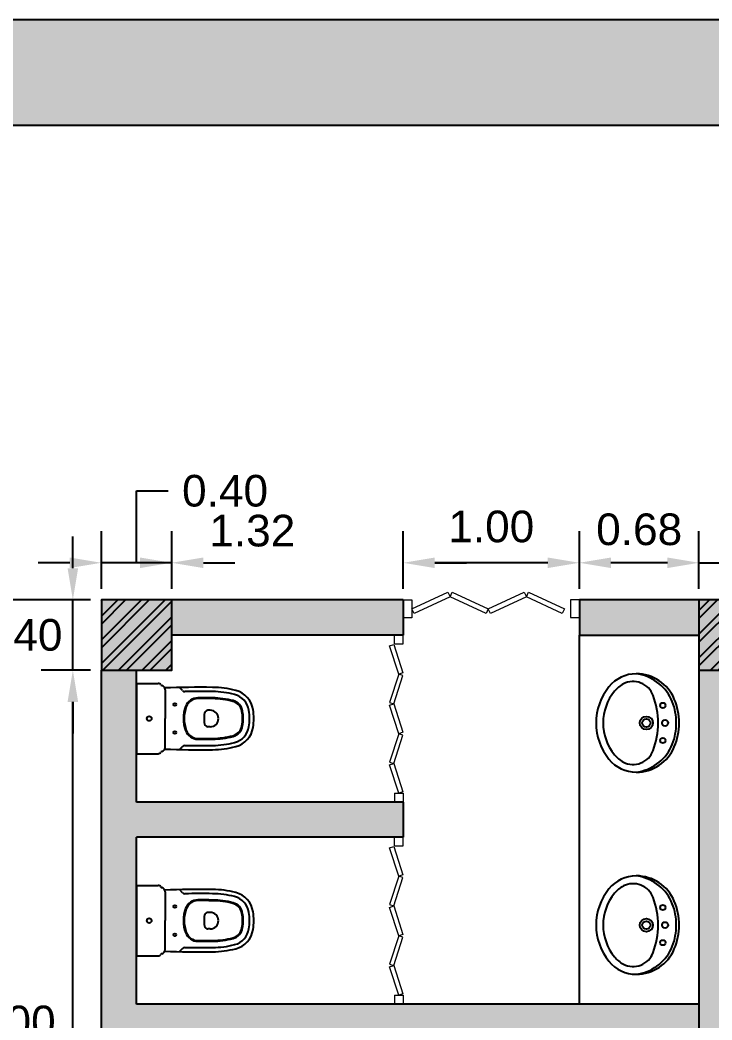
# Model space of a CAD drawing. Header units: millimetres. Extents: x 3409 to 3822, y 896 to 1108.
# Drawn here: x 3417.31 to 3421.25, y 1082.54 to 1088.23 of the extents above; entities that cross this region are included whole.
import ezdxf

# ---------------------------------------------------------------- set-up
doc = ezdxf.new("R2010")
doc.units = ezdxf.units.MM
for name, color, linetype in [('a-epipla', 8, 'Continuous'), ('a-toixoi', 5, 'Continuous'), ('DS_ST_quote 1_50', 7, 'Continuous'), ('edafos', 2, 'Continuous'), ('Layer1', 5, 'Continuous'), ('ypostilwmata', 232, 'Continuous')]:
    doc.layers.add(name, color=color, linetype=linetype)
doc.layers.add('a-portes', color=6, linetype='Continuous', lineweight=9)
doc.styles.get("Standard").update_dxf_attribs({"font": 'arial.ttf'})
doc.dimstyles.get("Standard").update_dxf_attribs({"dimtxt": 0.18, "dimasz": 0.18, "dimexe": 0.18, "dimexo": 0.0625, "dimgap": 0.09, "dimtad": 0, "dimtih": 1, "dimtoh": 1, "dimdec": 4, "dimzin": 0, "dimdsep": 46, "dimtxsty": 'Standard', "dimcen": 0.09, "dimadec": 0, "dimazin": 0, "dimtfac": 1, "dimtdec": 4, "dimtofl": 0, "dimtmove": 0, "dimatfit": 3, "dimfxl": 1, "dimtolj": 1, "dimtzin": 0, "dimarcsym": 0})

# ---------------------------------------------------------------- blocks, each defined once
blk = doc.blocks.new('*D29')
at = {"layer": 'Defpoints', "color": 0, "transparency": 16777216}
for p in [(3421.574, 1085.1424), (3421.174, 1084.9311), (3421.574, 1084.9311)]:
    blk.add_point(p, dxfattribs=at)
at = {"layer": 'DS_ST_quote 1_50', "color": 0, "lineweight": -2, "transparency": 16777216}
for p, q in [((3421.374, 1085.1424), (3421.374, 1085.5512)), ((3421.374, 1085.5512), (3421.554, 1085.5512)), ((3421.174, 1084.9936), (3421.174, 1085.3224)), ((3421.574, 1084.9936), (3421.574, 1085.3224)), ((3420.994, 1085.1424), (3420.814, 1085.1424)), ((3421.174, 1085.1424), (3421.574, 1085.1424)), ((3421.754, 1085.1424), (3421.934, 1085.1424))]:
    blk.add_line(p, q, dxfattribs=at)
at = {"layer": 'DS_ST_quote 1_50', "color": 0, "transparency": 16777216}
for points in [[(3420.994, 1085.1724), (3420.994, 1085.1124), (3421.174, 1085.1424)], [(3421.754, 1085.1724), (3421.754, 1085.1124), (3421.574, 1085.1424)]]:
    blk.add_solid(points, dxfattribs=at)
at = {"layer": 'DS_ST_quote 1_50', "color": 0, "transparency": 16777216, "insert": (3421.8775, 1085.5512), "char_height": 0.18, "attachment_point": 5}
blk.add_mtext('\\A1;0.40', dxfattribs=at)
blk = doc.blocks.new('*D65')
at = {"layer": 'Defpoints', "color": 0, "transparency": 16777216}
for p in [(3420.4934, 1085.1424), (3420.4934, 1084.9311), (3421.174, 1084.9311)]:
    blk.add_point(p, dxfattribs=at)
at = {"layer": 'DS_ST_quote 1_50', "color": 0, "lineweight": -2, "transparency": 16777216}
for p, q in [((3420.4934, 1084.9936), (3420.4934, 1085.3224)), ((3421.174, 1084.9936), (3421.174, 1085.3224)), ((3420.994, 1085.1424), (3420.6734, 1085.1424))]:
    blk.add_line(p, q, dxfattribs=at)
at = {"layer": 'DS_ST_quote 1_50', "color": 0, "transparency": 16777216}
for points in [[(3420.6734, 1085.1724), (3420.6734, 1085.1124), (3420.4934, 1085.1424)], [(3420.994, 1085.1724), (3420.994, 1085.1124), (3421.174, 1085.1424)]]:
    blk.add_solid(points, dxfattribs=at)
at = {"layer": 'DS_ST_quote 1_50', "color": 0, "transparency": 16777216, "insert": (3420.8337, 1085.3318), "char_height": 0.18, "attachment_point": 5}
blk.add_mtext('\\A1;0.68', dxfattribs=at)
blk = doc.blocks.new('*D66')
at = {"layer": 'Defpoints', "color": 0, "transparency": 16777216}
for p in [(3419.4908, 1085.1424), (3419.4908, 1084.9311), (3420.4934, 1084.9311)]:
    blk.add_point(p, dxfattribs=at)
at = {"layer": 'DS_ST_quote 1_50', "color": 0, "lineweight": -2, "transparency": 16777216}
for p, q in [((3419.4908, 1084.9936), (3419.4908, 1085.3224)), ((3420.4934, 1084.9936), (3420.4934, 1085.3224)), ((3420.3134, 1085.1424), (3419.6708, 1085.1424))]:
    blk.add_line(p, q, dxfattribs=at)
at = {"layer": 'DS_ST_quote 1_50', "color": 0, "transparency": 16777216}
for points in [[(3419.6708, 1085.1724), (3419.6708, 1085.1124), (3419.4908, 1085.1424)], [(3420.3134, 1085.1724), (3420.3134, 1085.1124), (3420.4934, 1085.1424)]]:
    blk.add_solid(points, dxfattribs=at)
at = {"layer": 'DS_ST_quote 1_50', "color": 0, "transparency": 16777216, "insert": (3419.9921, 1085.3479), "char_height": 0.18, "attachment_point": 5}
blk.add_mtext('\\A1;1.00', dxfattribs=at)
blk = doc.blocks.new('*D67')
at = {"layer": 'Defpoints', "color": 0, "transparency": 16777216}
for p in [(3418.174, 1085.1424), (3418.174, 1084.9311), (3419.4908, 1084.9311)]:
    blk.add_point(p, dxfattribs=at)
at = {"layer": 'DS_ST_quote 1_50', "color": 0, "lineweight": -2, "transparency": 16777216}
for p, q in [((3418.174, 1084.9936), (3418.174, 1085.3224)), ((3419.4908, 1084.9936), (3419.4908, 1085.3224)), ((3417.994, 1085.1424), (3417.814, 1085.1424)), ((3419.6708, 1085.1424), (3419.8508, 1085.1424))]:
    blk.add_line(p, q, dxfattribs=at)
at = {"layer": 'DS_ST_quote 1_50', "color": 0, "transparency": 16777216}
for points in [[(3417.994, 1085.1724), (3417.994, 1085.1124), (3418.174, 1085.1424)], [(3419.6708, 1085.1724), (3419.6708, 1085.1124), (3419.4908, 1085.1424)]]:
    blk.add_solid(points, dxfattribs=at)
at = {"layer": 'DS_ST_quote 1_50', "color": 0, "transparency": 16777216, "insert": (3418.6324, 1085.3243), "char_height": 0.18, "attachment_point": 5}
blk.add_mtext('\\A1;1.32', dxfattribs=at)
blk = doc.blocks.new('*D89')
at = {"layer": 'Defpoints', "color": 0, "transparency": 16777216}
for p in [(3417.774, 1085.1424), (3417.774, 1084.9311), (3418.174, 1084.9311)]:
    blk.add_point(p, dxfattribs=at)
at = {"layer": 'DS_ST_quote 1_50', "color": 0, "lineweight": -2, "transparency": 16777216}
for p, q in [((3417.974, 1085.1424), (3417.974, 1085.5512)), ((3417.974, 1085.5512), (3418.154, 1085.5512)), ((3417.774, 1084.9936), (3417.774, 1085.3224)), ((3418.174, 1084.9936), (3418.174, 1085.3224)), ((3417.594, 1085.1424), (3417.414, 1085.1424)), ((3418.174, 1085.1424), (3417.774, 1085.1424)), ((3418.354, 1085.1424), (3418.534, 1085.1424))]:
    blk.add_line(p, q, dxfattribs=at)
at = {"layer": 'DS_ST_quote 1_50', "color": 0, "transparency": 16777216}
for points in [[(3417.594, 1085.1724), (3417.594, 1085.1124), (3417.774, 1085.1424)], [(3418.354, 1085.1724), (3418.354, 1085.1124), (3418.174, 1085.1424)]]:
    blk.add_solid(points, dxfattribs=at)
at = {"layer": 'DS_ST_quote 1_50', "color": 0, "transparency": 16777216, "insert": (3418.4775, 1085.5512), "char_height": 0.18, "attachment_point": 5}
blk.add_mtext('\\A1;0.40', dxfattribs=at)
blk = doc.blocks.new('*D131')
at = {"layer": 'Defpoints', "color": 0, "transparency": 16777216}
for p in [(3417.6114, 1084.5311), (3417.774, 1084.5311), (3417.774, 1080.5311)]:
    blk.add_point(p, dxfattribs=at)
at = {"layer": 'DS_ST_quote 1_50', "color": 0, "lineweight": -2, "transparency": 16777216}
for p, q in [((3417.7115, 1084.5311), (3417.4314, 1084.5311)), ((3417.6114, 1080.7111), (3417.6114, 1084.3511)), ((3417.7115, 1080.5311), (3417.4314, 1080.5311))]:
    blk.add_line(p, q, dxfattribs=at)
at = {"layer": 'DS_ST_quote 1_50', "color": 0, "transparency": 16777216}
for points in [[(3417.5814, 1084.3511), (3417.6414, 1084.3511), (3417.6114, 1084.5311)], [(3417.5814, 1080.7111), (3417.6414, 1080.7111), (3417.6114, 1080.5311)]]:
    blk.add_solid(points, dxfattribs=at)
at = {"layer": 'DS_ST_quote 1_50', "color": 0, "transparency": 16777216, "insert": (3417.269, 1082.5311), "char_height": 0.18, "attachment_point": 5}
blk.add_mtext('\\A1;4.00', dxfattribs=at)
blk = doc.blocks.new('*D130')
at = {"layer": 'Defpoints', "color": 0, "transparency": 16777216}
for p in [(3417.6114, 1084.9311), (3417.774, 1084.9311), (3417.774, 1084.5311)]:
    blk.add_point(p, dxfattribs=at)
at = {"layer": 'DS_ST_quote 1_50', "color": 0, "lineweight": -2, "transparency": 16777216}
for p, q in [((3417.6114, 1085.1111), (3417.6114, 1085.2911)), ((3417.7115, 1084.9311), (3417.4314, 1084.9311)), ((3417.6114, 1084.5311), (3417.6114, 1084.9311)), ((3417.7115, 1084.5311), (3417.4314, 1084.5311)), ((3417.6114, 1084.3511), (3417.6114, 1084.1711))]:
    blk.add_line(p, q, dxfattribs=at)
at = {"layer": 'DS_ST_quote 1_50', "color": 0, "transparency": 16777216}
for points in [[(3417.5814, 1085.1111), (3417.6414, 1085.1111), (3417.6114, 1084.9311)], [(3417.5814, 1084.3511), (3417.6414, 1084.3511), (3417.6114, 1084.5311)]]:
    blk.add_solid(points, dxfattribs=at)
at = {"layer": 'DS_ST_quote 1_50', "color": 0, "transparency": 16777216, "insert": (3417.3076, 1084.7311), "char_height": 0.18, "attachment_point": 5}
blk.add_mtext('\\A1;0.40', dxfattribs=at)
blk = doc.blocks.new('*D142')
at = {"layer": 'Defpoints', "color": 0, "transparency": 16777216}
for p in [(3416.6146, 1084.9311), (3417.774, 1084.9311), (3417.774, 1080.1311)]:
    blk.add_point(p, dxfattribs=at)
at = {"layer": 'DS_ST_quote 1_50', "color": 0, "lineweight": -2, "transparency": 16777216}
for p, q in [((3417.7115, 1084.9311), (3416.4346, 1084.9311)), ((3416.6146, 1084.7511), (3416.6146, 1082.713)), ((3416.6146, 1080.3111), (3416.6146, 1082.3492)), ((3417.7115, 1080.1311), (3416.4346, 1080.1311))]:
    blk.add_line(p, q, dxfattribs=at)
at = {"layer": 'DS_ST_quote 1_50', "color": 0, "transparency": 16777216}
for points in [[(3416.5846, 1084.7511), (3416.6446, 1084.7511), (3416.6146, 1084.9311)], [(3416.5846, 1080.3111), (3416.6446, 1080.3111), (3416.6146, 1080.1311)]]:
    blk.add_solid(points, dxfattribs=at)
at = {"layer": 'DS_ST_quote 1_50', "color": 0, "transparency": 16777216, "insert": (3416.6146, 1082.5311), "char_height": 0.18, "attachment_point": 5}
blk.add_mtext('\\A1;4.80', dxfattribs=at)

msp = doc.modelspace()

# ---------------------------------------------------------------- hatches: boundary and pattern name
at = {"layer": 'a-epipla'}
h = msp.add_hatch(dxfattribs=at)
h.set_pattern_fill('ANSI32', color=256, scale=0.01)
h.paths.add_polyline_path([(3418.174, 1084.9311), (3417.774, 1084.9311), (3417.774, 1084.5311), (3418.174, 1084.5311)])
h.paths.add_polyline_path([(3421.574, 1084.9311), (3421.174, 1084.9311), (3421.174, 1084.5311), (3421.574, 1084.5311)])
h.paths.add_polyline_path([(3424.974, 1084.9311), (3424.574, 1084.9311), (3424.574, 1084.5311), (3424.974, 1084.5311)])
h.paths.add_polyline_path([(3428.374, 1084.9311), (3427.974, 1084.9311), (3427.974, 1084.5311), (3428.374, 1084.5311)])
h.paths.add_polyline_path([(3431.774, 1084.9311), (3431.374, 1084.9311), (3431.374, 1084.5311), (3431.774, 1084.5311)])
h.paths.add_polyline_path([(3431.774, 1080.5312), (3431.374, 1080.5312), (3431.374, 1080.1312), (3431.774, 1080.1312)])
h.paths.add_polyline_path([(3428.374, 1080.5311), (3427.974, 1080.5311), (3427.974, 1080.1311), (3428.374, 1080.1311)])
h.paths.add_polyline_path([(3424.974, 1080.5311), (3424.574, 1080.5311), (3424.574, 1080.1311), (3424.974, 1080.1311)])
h.paths.add_polyline_path([(3421.574, 1080.5311), (3421.174, 1080.5311), (3421.174, 1080.1311), (3421.574, 1080.1311)])
h.paths.add_polyline_path([(3418.174, 1080.5311), (3417.774, 1080.5311), (3417.774, 1080.1311), (3418.174, 1080.1311)])
h.paths.add_polyline_path([(3435.174, 1084.9311), (3434.774, 1084.9311), (3434.774, 1084.5311), (3435.174, 1084.5311)])
h.paths.add_polyline_path([(3438.574, 1084.9311), (3438.174, 1084.9311), (3438.174, 1084.5311), (3438.574, 1084.5311)])
h.paths.add_polyline_path([(3441.974, 1084.9311), (3441.574, 1084.9311), (3441.574, 1084.5311), (3441.974, 1084.5311)])
h.paths.add_polyline_path([(3445.374, 1084.9311), (3444.974, 1084.9311), (3444.974, 1084.5311), (3445.374, 1084.5311)])
h.paths.add_polyline_path([(3445.374, 1080.5311), (3444.974, 1080.5311), (3444.974, 1080.1311), (3445.374, 1080.1311)])
h.paths.add_polyline_path([(3441.974, 1080.5311), (3441.574, 1080.5311), (3441.574, 1080.1311), (3441.974, 1080.1311)])
h.paths.add_polyline_path([(3438.574, 1080.5311), (3438.174, 1080.5311), (3438.174, 1080.1311), (3438.574, 1080.1311)])
h.paths.add_polyline_path([(3435.174, 1080.5312), (3434.774, 1080.5312), (3434.774, 1080.1312), (3435.174, 1080.1312)])
h.paths.add_polyline_path([(3451.774, 1084.9311), (3451.374, 1084.9311), (3451.374, 1084.5311), (3451.774, 1084.5311)])
h.paths.add_polyline_path([(3455.174, 1084.9311), (3454.774, 1084.9311), (3454.774, 1084.5311), (3455.174, 1084.5311)])
h.paths.add_polyline_path([(3458.574, 1084.9311), (3458.174, 1084.9311), (3458.174, 1084.5311), (3458.574, 1084.5311)])
h.paths.add_polyline_path([(3461.974, 1084.9311), (3461.574, 1084.9311), (3461.574, 1084.5311), (3461.974, 1084.5311)])
h.paths.add_polyline_path([(3451.774, 1080.5311), (3451.374, 1080.5311), (3451.374, 1080.1311), (3451.774, 1080.1311)])
h.paths.add_polyline_path([(3455.174, 1080.5311), (3454.774, 1080.5311), (3454.774, 1080.1311), (3455.174, 1080.1311)])
h.paths.add_polyline_path([(3458.574, 1080.5311), (3458.174, 1080.5311), (3458.174, 1080.1311), (3458.574, 1080.1311)])
h.paths.add_polyline_path([(3461.974, 1080.5312), (3461.574, 1080.5312), (3461.574, 1080.1312), (3461.974, 1080.1312)])
h.paths.add_polyline_path([(3465.374, 1084.9311), (3464.974, 1084.9311), (3464.974, 1084.5311), (3465.374, 1084.5311)])
h.paths.add_polyline_path([(3468.774, 1084.9311), (3468.374, 1084.9311), (3468.374, 1084.5311), (3468.774, 1084.5311)])
h.paths.add_polyline_path([(3472.174, 1084.9311), (3471.774, 1084.9311), (3471.774, 1084.5311), (3472.174, 1084.5311)])
h.paths.add_polyline_path([(3475.574, 1084.9311), (3475.174, 1084.9311), (3475.174, 1084.5311), (3475.574, 1084.5311)])
h.paths.add_polyline_path([(3478.974, 1084.9311), (3478.574, 1084.9311), (3478.574, 1084.5311), (3478.974, 1084.5311)])
h.paths.add_polyline_path([(3478.974, 1080.5311), (3478.574, 1080.5311), (3478.574, 1080.1311), (3478.974, 1080.1311)])
h.paths.add_polyline_path([(3475.574, 1080.5311), (3475.174, 1080.5311), (3475.174, 1080.1311), (3475.574, 1080.1311)])
h.paths.add_polyline_path([(3472.174, 1080.5311), (3471.774, 1080.5311), (3471.774, 1080.1311), (3472.174, 1080.1311)])
h.paths.add_polyline_path([(3468.774, 1080.5311), (3468.374, 1080.5311), (3468.374, 1080.1311), (3468.774, 1080.1311)])
h.paths.add_polyline_path([(3465.374, 1080.5312), (3464.974, 1080.5312), (3464.974, 1080.1312), (3465.374, 1080.1312)])
h = msp.add_hatch(dxfattribs=at)
h.set_pattern_fill('AR-CONC', color=256, scale=0.00088)
h.paths.add_polyline_path([(3418.174, 1084.9311), (3417.774, 1084.9311), (3417.774, 1084.5311), (3418.174, 1084.5311)])
h.paths.add_polyline_path([(3421.574, 1084.9311), (3421.174, 1084.9311), (3421.174, 1084.5311), (3421.574, 1084.5311)])
h.paths.add_polyline_path([(3418.174, 1080.5311), (3417.774, 1080.5311), (3417.774, 1080.1311), (3418.174, 1080.1311)])
h.paths.add_polyline_path([(3421.574, 1080.5311), (3421.174, 1080.5311), (3421.174, 1080.1311), (3421.574, 1080.1311)])
h.paths.add_polyline_path([(3424.974, 1084.9311), (3424.574, 1084.9311), (3424.574, 1084.5311), (3424.974, 1084.5311)])
h.paths.add_polyline_path([(3424.974, 1080.5311), (3424.574, 1080.5311), (3424.574, 1080.1311), (3424.974, 1080.1311)])
h.paths.add_polyline_path([(3428.374, 1080.5311), (3427.974, 1080.5311), (3427.974, 1080.1311), (3428.374, 1080.1311)])
h.paths.add_polyline_path([(3428.374, 1084.9311), (3427.974, 1084.9311), (3427.974, 1084.5311), (3428.374, 1084.5311)])
h.paths.add_polyline_path([(3431.774, 1084.9311), (3431.374, 1084.9311), (3431.374, 1084.5311), (3431.774, 1084.5311)])
h.paths.add_polyline_path([(3431.774, 1080.5312), (3431.374, 1080.5312), (3431.374, 1080.1312), (3431.774, 1080.1312)])
h.paths.add_polyline_path([(3435.174, 1080.5312), (3434.774, 1080.5312), (3434.774, 1080.1312), (3435.174, 1080.1312)])
h.paths.add_polyline_path([(3435.174, 1084.9311), (3434.774, 1084.9311), (3434.774, 1084.5311), (3435.174, 1084.5311)])
h.paths.add_polyline_path([(3438.574, 1084.9311), (3438.174, 1084.9311), (3438.174, 1084.5311), (3438.574, 1084.5311)])
h.paths.add_polyline_path([(3438.574, 1080.5311), (3438.174, 1080.5311), (3438.174, 1080.1311), (3438.574, 1080.1311)])
h.paths.add_polyline_path([(3441.974, 1084.9311), (3441.574, 1084.9311), (3441.574, 1084.5311), (3441.974, 1084.5311)])
h.paths.add_polyline_path([(3441.974, 1080.5311), (3441.574, 1080.5311), (3441.574, 1080.1311), (3441.974, 1080.1311)])
h.paths.add_polyline_path([(3445.374, 1084.9311), (3444.974, 1084.9311), (3444.974, 1084.5311), (3445.374, 1084.5311)])
h.paths.add_polyline_path([(3445.374, 1080.5311), (3444.974, 1080.5311), (3444.974, 1080.1311), (3445.374, 1080.1311)])
h.paths.add_polyline_path([(3451.774, 1084.9311), (3451.374, 1084.9311), (3451.374, 1084.5311), (3451.774, 1084.5311)])
h.paths.add_polyline_path([(3455.174, 1084.9311), (3454.774, 1084.9311), (3454.774, 1084.5311), (3455.174, 1084.5311)])
h.paths.add_polyline_path([(3451.774, 1080.5311), (3451.374, 1080.5311), (3451.374, 1080.1311), (3451.774, 1080.1311)])
h.paths.add_polyline_path([(3455.174, 1080.5311), (3454.774, 1080.5311), (3454.774, 1080.1311), (3455.174, 1080.1311)])
h.paths.add_polyline_path([(3458.574, 1084.9311), (3458.174, 1084.9311), (3458.174, 1084.5311), (3458.574, 1084.5311)])
h.paths.add_polyline_path([(3458.574, 1080.5311), (3458.174, 1080.5311), (3458.174, 1080.1311), (3458.574, 1080.1311)])
h.paths.add_polyline_path([(3461.974, 1084.9311), (3461.574, 1084.9311), (3461.574, 1084.5311), (3461.974, 1084.5311)])
h.paths.add_polyline_path([(3461.974, 1080.5312), (3461.574, 1080.5312), (3461.574, 1080.1312), (3461.974, 1080.1312)])
h.paths.add_polyline_path([(3465.374, 1084.9311), (3464.974, 1084.9311), (3464.974, 1084.5311), (3465.374, 1084.5311)])
h.paths.add_polyline_path([(3465.374, 1080.5312), (3464.974, 1080.5312), (3464.974, 1080.1312), (3465.374, 1080.1312)])
h.paths.add_polyline_path([(3468.774, 1084.9311), (3468.374, 1084.9311), (3468.374, 1084.5311), (3468.774, 1084.5311)])
h.paths.add_polyline_path([(3468.774, 1080.5311), (3468.374, 1080.5311), (3468.374, 1080.1311), (3468.774, 1080.1311)])
h.paths.add_polyline_path([(3472.174, 1084.9311), (3471.774, 1084.9311), (3471.774, 1084.5311), (3472.174, 1084.5311)])
h.paths.add_polyline_path([(3472.174, 1080.5311), (3471.774, 1080.5311), (3471.774, 1080.1311), (3472.174, 1080.1311)])
h.paths.add_polyline_path([(3475.574, 1084.9311), (3475.174, 1084.9311), (3475.174, 1084.5311), (3475.574, 1084.5311)])
h.paths.add_polyline_path([(3475.574, 1080.5311), (3475.174, 1080.5311), (3475.174, 1080.1311), (3475.574, 1080.1311)])
h.paths.add_polyline_path([(3478.974, 1080.5311), (3478.574, 1080.5311), (3478.574, 1080.1311), (3478.974, 1080.1311)])
h.paths.add_polyline_path([(3478.974, 1084.9311), (3478.574, 1084.9311), (3478.574, 1084.5311), (3478.974, 1084.5311)])
at = {"layer": 'Layer1'}
h = msp.add_hatch(color=256, dxfattribs=at)
h.dxf.hatch_style = 1
h.paths.add_polyline_path([(3414.874, 1078.1311), (3415.474, 1078.1311), (3415.474, 1087.6311), (3431.774, 1087.6311), (3431.774, 1088.2311), (3414.874, 1088.2311)])
h.paths.add_polyline_path([(3417.974, 1082.4311), (3421.174, 1082.4311), (3421.174, 1082.6311), (3417.974, 1082.6311), (3417.974, 1083.5811), (3419.4908, 1083.5811), (3419.4908, 1083.7811), (3417.974, 1083.7811), (3417.974, 1084.5311), (3417.774, 1084.5311), (3417.774, 1080.5311), (3417.974, 1080.5311), (3417.974, 1081.2811), (3419.4908, 1081.2811), (3419.4908, 1081.4811), (3417.974, 1081.4811)], flags=17)
h.paths.add_polyline_path([(3419.4908, 1084.7311), (3419.4908, 1084.9311), (3418.174, 1084.9311), (3418.174, 1084.7311)], flags=17)
h.paths.add_polyline_path([(3421.174, 1084.7311), (3421.174, 1084.9311), (3420.4934, 1084.9311), (3420.4934, 1084.7311)], flags=17)
h.paths.add_polyline_path([(3418.174, 1080.3311), (3418.174, 1080.1311), (3419.4907, 1080.1311), (3419.4908, 1080.3311)], flags=17)
h.paths.add_polyline_path([(3420.4934, 1080.3311), (3420.4933, 1080.1311), (3421.174, 1080.1311), (3421.174, 1080.3311)], flags=17)
h.paths.add_polyline_path([(3421.574, 1084.5311), (3421.174, 1084.5311), (3421.174, 1080.5311), (3421.574, 1080.5311)], flags=17)
h.paths.add_polyline_path([(3431.374, 1080.5312), (3431.774, 1080.5312), (3431.774, 1084.5311), (3431.374, 1084.5311)])
h.paths.add_polyline_path([(3435.174, 1084.5311), (3434.774, 1084.5311), (3434.774, 1080.5312), (3435.174, 1080.5312)])
h.paths.add_polyline_path([(3445.374, 1084.5311), (3444.974, 1084.5311), (3444.974, 1080.6623), (3444.974, 1080.5311), (3445.374, 1080.5311)])
h.paths.add_polyline_path([(3451.374, 1080.5311), (3451.774, 1080.5311), (3451.774, 1084.5311), (3451.374, 1084.5311)])

# ---------------------------------------------------------------- linework, layer by layer
at = {"layer": 'a-epipla'}
for p, q in [((3420.4935, 1082.6311), (3420.4936, 1084.7311)), ((3417.974, 1084.4561), (3418.0968, 1084.4561)), ((3417.974, 1084.4561), (3417.974, 1084.0561)), ((3418.2348, 1084.415), (3418.2173, 1084.4325)), ((3418.1358, 1084.4201), (3418.1358, 1084.2561)), ((3418.1358, 1084.0921), (3418.1358, 1084.2561)), ((3418.3928, 1084.3031), (3418.3801, 1084.3031)), ((3418.3928, 1084.2091), (3418.3801, 1084.2091)), ((3418.2348, 1084.0973), (3418.2173, 1084.0797)), ((3417.974, 1084.0561), (3418.0968, 1084.0561)), ((3417.974, 1083.3061), (3418.0968, 1083.3061)), ((3417.974, 1083.3061), (3417.974, 1082.9061)), ((3418.1358, 1083.2701), (3418.1358, 1083.1061)), ((3418.2348, 1083.265), (3418.2173, 1083.2825)), ((3418.3928, 1083.1531), (3418.3801, 1083.1531)), ((3418.1358, 1082.9421), (3418.1358, 1083.1061)), ((3418.3928, 1083.0591), (3418.3801, 1083.0591)), ((3418.2348, 1082.9473), (3418.2173, 1082.9297)), ((3417.974, 1082.9061), (3418.0968, 1082.9061))]:
    msp.add_line(p, q, dxfattribs=at)
for centre, radius in [((3418.1918, 1084.3361), 0.0075), ((3420.9685, 1084.3308), 0.015), ((3418.0458, 1084.2561), 0.0135), ((3418.0458, 1084.2561), 0.0135), ((3420.8745, 1084.2308), 0.0375), ((3420.8745, 1084.2308), 0.023), ((3420.9815, 1084.2308), 0.0175), ((3418.1918, 1084.1761), 0.0075), ((3420.9685, 1084.1308), 0.015), ((3418.1918, 1083.1861), 0.0075), ((3420.9685, 1083.1808), 0.015), ((3418.0458, 1083.1061), 0.0135), ((3418.0458, 1083.1061), 0.0135), ((3420.8745, 1083.0808), 0.0375), ((3420.8745, 1083.0808), 0.023), ((3420.9815, 1083.0808), 0.0175), ((3418.1918, 1083.0261), 0.0075), ((3420.9685, 1082.9808), 0.015)]:
    msp.add_circle(centre, radius, dxfattribs=at)
for centre, radius, start, end in [((3420.817, 1084.3108), 0.2, 90, 140.9171), ((3420.817, 1084.2758), 0.235, 22.7144, 90), ((3420.7833, 1084.255), 0.258, 22.1793, 79.0033), ((3418.0968, 1084.4371), 0.019, 34.9372, 90), ((3418.1206, 1084.4537), 0.01, 214.9372, 253.7848), ((3418.1108, 1084.4201), 0.025, 360, 73.7848), ((3418.3388, 1078.9339), 5.5, 89.2905, 92.1362), ((3418.4001, 1083.8835), 0.55, 75.4605, 89.2905), ((3420.7833, 1084.2065), 0.258, 277.4953, 277.4953), ((3420.9155, 1084.2308), 0.3269, 140.9171, 180), ((3420.817, 1084.3108), 0.16, 117.069, 140.9171), ((3420.7995, 1084.3451), 0.1215, 20.3585, 117.069), ((3418.249, 1084.4291), 0.02, 225, 270.9364), ((3418.3388, 1078.9339), 5.476, 89.2905, 90.9364), ((3418.3233, 1084.2989), 0.075, 90.1648, 160.016), ((3418.3233, 1084.2989), 0.071, 90.1648, 160.016), ((3418.3388, 1078.9339), 5.44, 89.2905, 90.1648), ((3418.3388, 1078.9339), 5.436, 89.2905, 90.1648), ((3418.4001, 1083.8835), 0.49, 75.4605, 89.2905), ((3418.4001, 1083.8835), 0.486, 75.4605, 89.2905), ((3418.4001, 1083.8835), 0.526, 75.4605, 89.2905), ((3418.5045, 1084.2862), 0.11, 8.8162, 75.4605), ((3418.5045, 1084.2862), 0.134, 8.8162, 75.4605), ((3420.9155, 1084.2308), 0.2869, 140.9171, 180), ((3420.4915, 1084.2308), 0.45, 360, 20.3585), ((3418.4408, 1084.2561), 0.2, 160.016, 180), ((3418.4408, 1084.2561), 0.196, 160.016, 180), ((3418.5045, 1084.2862), 0.07, 8.8162, 75.4605), ((3418.5045, 1084.2862), 0.074, 8.8162, 75.4605), ((3420.7095, 1084.2308), 0.3355, 360, 21.2533), ((3420.7095, 1084.2308), 0.3515, 360, 22.7144), ((3418.4408, 1084.2561), 0.2, 180, 199.984), ((3418.4408, 1084.2561), 0.196, 180, 199.984), ((3418.5378, 1084.2561), 0.18, 170.2849, 180), ((3418.5378, 1084.2561), 0.18, 180, 189.7151), ((3418.3801, 1084.2831), 0.02, 90, 170.2849), ((3418.3928, 1084.2561), 0.047, 360, 90), ((3418.3928, 1084.2561), 0.047, 270, 360), ((3418.3108, 1084.2561), 0.266, 360, 8.8162), ((3418.3108, 1084.2561), 0.266, 351.1838, 360), ((3418.3108, 1084.2561), 0.27, 360, 8.8162), ((3418.3108, 1084.2561), 0.27, 351.1838, 360), ((3418.3108, 1084.2561), 0.306, 360, 8.8162), ((3418.3108, 1084.2561), 0.306, 351.1838, 360), ((3418.3108, 1084.2561), 0.33, 360, 8.8162), ((3418.3108, 1084.2561), 0.33, 351.1838, 360), ((3418.3801, 1084.2291), 0.02, 189.7151, 270), ((3418.5045, 1084.2261), 0.07, 284.5395, 351.1838), ((3418.5045, 1084.2261), 0.074, 284.5395, 351.1838), ((3418.5045, 1084.2261), 0.11, 284.5395, 351.1838), ((3418.5045, 1084.2261), 0.134, 284.5395, 351.1838), ((3420.9155, 1084.2308), 0.3269, 180, 219.0829), ((3420.9155, 1084.2308), 0.2869, 180, 219.0829), ((3420.4915, 1084.2308), 0.45, 339.6415, 360), ((3420.7095, 1084.2308), 0.3355, 338.7467, 360), ((3420.7095, 1084.2308), 0.3515, 337.2856, 360), ((3418.3233, 1084.2134), 0.075, 199.984, 269.8352), ((3418.3233, 1084.2134), 0.071, 199.984, 269.8352), ((3418.3388, 1089.5784), 5.436, 269.8352, 270.7095), ((3418.4001, 1084.6288), 0.486, 270.7095, 284.5395), ((3418.4001, 1084.6288), 0.49, 270.7095, 284.5395), ((3418.1108, 1084.0921), 0.025, 286.2152, 0), ((3418.249, 1084.0831), 0.02, 89.0636, 135), ((3418.3388, 1089.5784), 5.476, 269.0636, 270.7095), ((3418.3388, 1089.5784), 5.44, 269.8352, 270.7095), ((3418.4001, 1084.6288), 0.526, 270.7095, 284.5395), ((3418.4001, 1084.6288), 0.55, 270.7095, 284.5395), ((3420.817, 1084.1858), 0.235, 270, 337.2856), ((3420.7833, 1084.2065), 0.258, 280.9967, 337.8207), ((3418.0968, 1084.0751), 0.019, 270, 325.0628), ((3418.1206, 1084.0585), 0.01, 106.2152, 145.0628), ((3418.3388, 1089.5784), 5.5, 267.8638, 270.7095), ((3420.817, 1084.1508), 0.16, 219.0829, 242.931), ((3420.7995, 1084.1165), 0.1215, 242.931, 339.6415), ((3420.817, 1084.1508), 0.2, 219.0829, 270), ((3420.817, 1083.1608), 0.2, 90, 140.9171), ((3420.817, 1083.1258), 0.235, 22.7144, 90), ((3420.7833, 1083.105), 0.258, 22.1793, 79.0033), ((3418.0968, 1083.2871), 0.019, 34.9372, 90), ((3418.1206, 1083.3037), 0.01, 214.9372, 253.7848), ((3418.1108, 1083.2701), 0.025, 360, 73.7848), ((3420.7833, 1083.0565), 0.258, 277.4953, 277.4953), ((3420.9155, 1083.0808), 0.3269, 140.9171, 180), ((3420.817, 1083.1608), 0.16, 117.069, 140.9171), ((3420.7995, 1083.1951), 0.1215, 20.3585, 117.069), ((3418.3388, 1077.7839), 5.5, 89.2905, 92.1362), ((3418.249, 1083.2791), 0.02, 225, 270.9364), ((3418.3388, 1077.7839), 5.476, 89.2905, 90.9364), ((3418.4001, 1082.7335), 0.526, 75.4605, 89.2905), ((3418.4001, 1082.7335), 0.55, 75.4605, 89.2905), ((3418.5045, 1083.1362), 0.11, 8.8162, 75.4605), ((3418.5045, 1083.1362), 0.134, 8.8162, 75.4605), ((3420.9155, 1083.0808), 0.2869, 140.9171, 180), ((3420.4915, 1083.0808), 0.45, 360, 20.3585), ((3418.4408, 1083.1061), 0.2, 160.016, 180), ((3418.4408, 1083.1061), 0.196, 160.016, 180), ((3418.3233, 1083.1489), 0.075, 90.1648, 160.016), ((3418.3233, 1083.1489), 0.071, 90.1648, 160.016), ((3418.3388, 1077.7839), 5.44, 89.2905, 90.1648), ((3418.3388, 1077.7839), 5.436, 89.2905, 90.1648), ((3418.4001, 1082.7335), 0.49, 75.4605, 89.2905), ((3418.4001, 1082.7335), 0.486, 75.4605, 89.2905), ((3418.5045, 1083.1362), 0.07, 8.8162, 75.4605), ((3418.5045, 1083.1362), 0.074, 8.8162, 75.4605), ((3420.7095, 1083.0808), 0.3355, 360, 21.2533), ((3420.7095, 1083.0808), 0.3515, 360, 22.7144), ((3418.5378, 1083.1061), 0.18, 170.2849, 180), ((3418.3801, 1083.1331), 0.02, 90, 170.2849), ((3418.3928, 1083.1061), 0.047, 360, 90), ((3418.3108, 1083.1061), 0.266, 360, 8.8162), ((3418.3108, 1083.1061), 0.27, 360, 8.8162), ((3418.3108, 1083.1061), 0.306, 360, 8.8162), ((3418.3108, 1083.1061), 0.33, 360, 8.8162), ((3418.4408, 1083.1061), 0.2, 180, 199.984), ((3418.4408, 1083.1061), 0.196, 180, 199.984), ((3418.5378, 1083.1061), 0.18, 180, 189.7151), ((3418.3801, 1083.0791), 0.02, 189.7151, 270), ((3418.3928, 1083.1061), 0.047, 270, 360), ((3418.5045, 1083.0761), 0.07, 284.5395, 351.1838), ((3418.5045, 1083.0761), 0.074, 284.5395, 351.1838), ((3418.5045, 1083.0761), 0.11, 284.5395, 351.1838), ((3418.3108, 1083.1061), 0.266, 351.1838, 360), ((3418.3108, 1083.1061), 0.27, 351.1838, 360), ((3418.3108, 1083.1061), 0.306, 351.1838, 360), ((3418.3108, 1083.1061), 0.33, 351.1838, 360), ((3420.9155, 1083.0808), 0.3269, 180, 219.0829), ((3420.9155, 1083.0808), 0.2869, 180, 219.0829), ((3420.4915, 1083.0808), 0.45, 339.6415, 360), ((3420.7095, 1083.0808), 0.3355, 338.7467, 360), ((3420.7095, 1083.0808), 0.3515, 337.2856, 360), ((3418.3233, 1083.0634), 0.075, 199.984, 269.8352), ((3418.3233, 1083.0634), 0.071, 199.984, 269.8352), ((3418.4001, 1083.4788), 0.486, 270.7095, 284.5395), ((3418.4001, 1083.4788), 0.49, 270.7095, 284.5395), ((3418.5045, 1083.0761), 0.134, 284.5395, 351.1838), ((3418.249, 1082.9331), 0.02, 89.0636, 135), ((3418.3388, 1088.4284), 5.476, 269.0636, 270.7095), ((3418.3388, 1088.4284), 5.436, 269.8352, 270.7095), ((3418.3388, 1088.4284), 5.44, 269.8352, 270.7095), ((3418.4001, 1083.4788), 0.526, 270.7095, 284.5395), ((3418.4001, 1083.4788), 0.55, 270.7095, 284.5395), ((3420.817, 1083.0358), 0.235, 270, 337.2856), ((3420.7833, 1083.0565), 0.258, 280.9967, 337.8207), ((3418.0968, 1082.9251), 0.019, 270, 325.0628), ((3418.1206, 1082.9085), 0.01, 106.2152, 145.0628), ((3418.1108, 1082.9421), 0.025, 286.2152, 0), ((3418.3388, 1088.4284), 5.5, 267.8638, 270.7095), ((3420.817, 1083.0008), 0.16, 219.0829, 242.931), ((3420.7995, 1082.9665), 0.1215, 242.931, 339.6415), ((3420.817, 1083.0008), 0.2, 219.0829, 270)]:
    msp.add_arc(centre, radius, start, end, dxfattribs=at)
at = {"layer": 'a-portes'}
for p, q in [((3419.4408, 1084.6811), (3419.4408, 1084.7311)), ((3419.4908, 1084.6811), (3419.4908, 1084.7311)), ((3419.4408, 1084.6811), (3419.4908, 1084.6811)), ((3419.4408, 1083.8311), (3419.4408, 1083.7811)), ((3419.4408, 1083.8311), (3419.4908, 1083.8311)), ((3419.4908, 1083.8311), (3419.4908, 1083.7811)), ((3419.4408, 1083.5311), (3419.4408, 1083.5811)), ((3419.4908, 1083.5311), (3419.4908, 1083.5811)), ((3419.4408, 1083.5311), (3419.4908, 1083.5311)), ((3419.4408, 1082.6811), (3419.4408, 1082.6311)), ((3419.4408, 1082.6811), (3419.4908, 1082.6811)), ((3419.4908, 1082.6811), (3419.4908, 1082.6311))]:
    msp.add_line(p, q, dxfattribs=at)
for points in [[(3419.5408, 1084.8803), (3419.7453, 1084.9757), (3419.7578, 1084.9489), (3419.5533, 1084.8535)], [(3419.7703, 1084.9757), (3419.9748, 1084.8803), (3419.9623, 1084.8535), (3419.7578, 1084.9489)], [(3419.9748, 1084.8803), (3420.1793, 1084.9757), (3420.1918, 1084.9489), (3419.9873, 1084.8535)], [(3420.2043, 1084.9757), (3420.4088, 1084.8803), (3420.3963, 1084.8535), (3420.1918, 1084.9489)], [(3419.4896, 1084.5165), (3419.4658, 1084.5088), (3419.4133, 1084.6704), (3419.4371, 1084.6782)], [(3419.4133, 1084.3471), (3419.4371, 1084.3394), (3419.4896, 1084.501), (3419.4658, 1084.5088)], [(3419.4896, 1084.1777), (3419.4658, 1084.17), (3419.4133, 1084.3316), (3419.4371, 1084.3394)], [(3419.4133, 1084.0083), (3419.4371, 1084.0005), (3419.4896, 1084.1622), (3419.4658, 1084.17)], [(3419.4896, 1083.8389), (3419.4658, 1083.8311), (3419.4133, 1083.9928), (3419.4371, 1084.0005)], [(3419.4896, 1083.3665), (3419.4658, 1083.3588), (3419.4133, 1083.5204), (3419.4371, 1083.5282)], [(3419.4133, 1083.1971), (3419.4371, 1083.1894), (3419.4896, 1083.351), (3419.4658, 1083.3588)], [(3419.4896, 1083.0277), (3419.4658, 1083.02), (3419.4133, 1083.1816), (3419.4371, 1083.1894)], [(3419.4133, 1082.8583), (3419.4371, 1082.8505), (3419.4896, 1083.0122), (3419.4658, 1083.02)], [(3419.4896, 1082.6889), (3419.4658, 1082.6811), (3419.4133, 1082.8428), (3419.4371, 1082.8505)]]:
    msp.add_lwpolyline(points, close=True, dxfattribs=at)
for points in [[(3419.4908, 1084.9311), (3419.5408, 1084.9311), (3419.5408, 1084.8295), (3419.4908, 1084.8295)], [(3420.4934, 1084.9311), (3420.4434, 1084.9311), (3420.4434, 1084.8308), (3420.4934, 1084.8308)]]:
    msp.add_lwpolyline(points, dxfattribs=at)
at = {"layer": 'a-toixoi'}
for p, q in [((3431.774, 1087.6311), (3415.474, 1087.6311)), ((3419.4908, 1084.9311), (3418.174, 1084.9311)), ((3419.4908, 1084.9311), (3419.4908, 1084.7311)), ((3421.174, 1084.9311), (3420.4934, 1084.9311)), ((3420.4934, 1084.9311), (3420.4934, 1084.7311)), ((3419.4908, 1084.7311), (3418.174, 1084.7311)), ((3420.4934, 1084.7311), (3421.174, 1084.7311)), ((3417.774, 1080.5311), (3417.774, 1084.5311)), ((3417.974, 1083.7811), (3417.974, 1084.5311)), ((3421.174, 1084.5311), (3421.174, 1080.5311)), ((3419.4908, 1083.7811), (3417.974, 1083.7811)), ((3419.4908, 1083.7811), (3419.4908, 1083.5811)), ((3417.974, 1082.6311), (3417.974, 1083.5811)), ((3419.4908, 1083.5811), (3417.974, 1083.5811)), ((3421.174, 1082.6311), (3417.974, 1082.6311))]:
    msp.add_line(p, q, dxfattribs=at)
at = {"layer": 'edafos'}
msp.add_line((3486.3566, 1088.2311), (3410.124, 1088.2311), dxfattribs=at)
at = {"layer": 'ypostilwmata'}
for points in [[(3418.174, 1084.9311), (3417.774, 1084.9311), (3417.774, 1084.5311), (3418.174, 1084.5311)], [(3421.574, 1084.9311), (3421.174, 1084.9311), (3421.174, 1084.5311), (3421.574, 1084.5311)]]:
    msp.add_lwpolyline(points, close=True, dxfattribs=at)

# ---------------------------------------------------------------- dimensions: what is measured, and where the dimension line sits
at = {"layer": 'DS_ST_quote 1_50'}
for base, p1, p2, picture, middle in [((3417.774, 1085.1424), (3418.174, 1084.9311), (3417.774, 1084.9311), '*D89', (3418.244, 1085.5512)), ((3421.574, 1085.1424), (3421.174, 1084.9311), (3421.574, 1084.9311), '*D29', (3421.644, 1085.5512))]:
    dim = msp.add_linear_dim(base=base, p1=p1, p2=p2, dimstyle='Standard', override={"dimdec": 2, "dimtdec": 2, "dimtmove": 1, "dimfxl": 0.05}, dxfattribs=at)
    dim.commit()
    dim.dimension.update_dxf_attribs({"geometry": picture, "text_midpoint": middle})
for base, p1, p2, picture, middle in [((3419.4908, 1085.1424), (3420.4934, 1084.9311), (3419.4908, 1084.9311), '*D66', (3419.9921, 1085.3479)), ((3420.4934, 1085.1424), (3421.174, 1084.9311), (3420.4934, 1084.9311), '*D65', (3420.8337, 1085.3318)), ((3418.174, 1085.1424), (3419.4908, 1084.9311), (3418.174, 1084.9311), '*D67', (3418.6324, 1085.3243))]:
    dim = msp.add_linear_dim(base=base, p1=p1, p2=p2, dimstyle='Standard', override={"dimdec": 2, "dimtdec": 2, "dimtmove": 1, "dimfxl": 0.05}, dxfattribs=at)
    dim.commit()
    dim.dimension.update_dxf_attribs({"geometry": picture, "text_midpoint": middle, "dimtype": 160})
for base, p1, p2, picture, middle in [((3417.6114, 1084.9311), (3417.774, 1084.5311), (3417.774, 1084.9311), '*D130', (3417.3076, 1084.7311)), ((3417.6114, 1084.5311), (3417.774, 1080.5311), (3417.774, 1084.5311), '*D131', (3417.269, 1082.5311))]:
    dim = msp.add_linear_dim(base=base, p1=p1, p2=p2, angle=90, dimstyle='Standard', override={"dimdec": 2, "dimtdec": 2, "dimtmove": 1, "dimfxl": 0.05}, dxfattribs=at)
    dim.commit()
    dim.dimension.update_dxf_attribs({"geometry": picture, "text_midpoint": middle, "dimtype": 160})
dim = msp.add_linear_dim(base=(3416.6146, 1084.9311), p1=(3417.774, 1080.1311), p2=(3417.774, 1084.9311), angle=90, dimstyle='Standard', override={"dimdec": 2, "dimtdec": 2, "dimfxl": 0.05}, dxfattribs=at)
dim.commit()
dim.dimension.update_dxf_attribs({"geometry": '*D142', "text_midpoint": (3416.6146, 1082.5311)})

doc.saveas('drawing.dxf')
